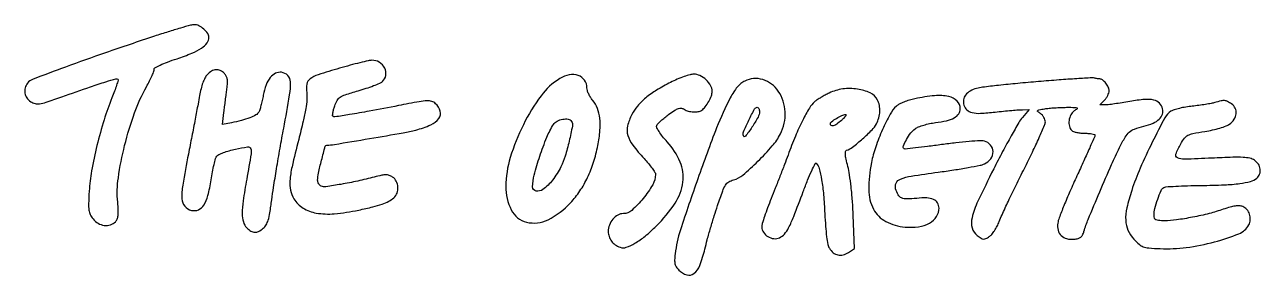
# Model space of a CAD drawing. Extents: x 22 to 545, y 19 to 125.
import ezdxf

# ---------------------------------------------------------------- set-up
doc = ezdxf.new("R2010")
doc.units = 0

msp = doc.modelspace()

# ---------------------------------------------------------------- linework, layer by layer
for points in [[(77, 120.097915, 0.003024), (56.263242, 113.088218, 0.005403), (39.313361, 107.038431, 0.002203), (25.328133, 101.80561, 0.140048), (23.25, 100.25598, 0.094503), (22.216746, 98.187846, 0.10998), (22.094378, 95.997426, 0.110736), (22.911873, 93.973324, 0.096885), (24.548053, 92.376557, 0.080945), (26.387997, 91.558194, 0.103602), (28.235606, 91.464817, 0.041516), (31.037915, 92.147486, 0.003838), (37.798053, 94.460094, -0.001243), (49.87158, 98.660512, -0.006956), (56.372701, 100.803432, -0.005234), (60.641646, 102.096087, -0.273789), (61.442529, 101.890804, -0.274403), (61.550629, 101.467053, -0.005987), (60.901201, 99.351315, -0.011943), (60.029358, 96.836209, -0.007566), (58.899395, 93.946048, 0.022602), (55.610259, 84.725011, 0.014753), (52.6191, 73.829459, 0.014845), (50.347215, 63.104145, 0.029669), (49.312072, 54.5, 0.006569), (49.059314, 49.157325, 0.043322), (49.199489, 46.487407, 0.079364), (49.770421, 44.624857, 0.054153), (50.95643, 42.75, 0.093589), (53.086386, 40.912104, 0.100723), (55.686266, 40.037469, 0.107449), (58.286015, 40.272929, 0.120832), (60.428886, 41.571743, 0.098566), (61.178882, 42.694549, 0.069327), (61.56162, 44.169011, 0.041259), (61.633126, 46.330489, 0.01058), (61.386368, 49.821743, -0.058875), (61.654832, 60.187691, -0.025206), (64.329057, 73.805586, -0.025179), (68.512683, 87.590512, -0.041248), (73.568376, 98.688652, 0.010656), (74.87731, 101.151, 0.014702), (75.938971, 103.418586, 0.011262), (76.714654, 105.327583, 0.147276), (76.768277, 106.081808, -0.336765), (77.057418, 106.715269, -0.014969), (79.351662, 107.860496, -0.018887), (82.4722, 109.162514, -0.009538), (86.493139, 110.577792, 0.017097), (92.794679, 112.903411, 0.050472), (96.865574, 115.067455, 0.081802), (99.199272, 117.25331, 0.165193), (100, 119.610784, 0.155096), (99.462342, 121.302397, 0.062145), (97.806442, 123.11733, 0.061195), (95.695152, 124.515166, 0.121692), (93.75, 124.950929, 0.061457), (92.265416, 124.734803, 0.003672), (87.901562, 123.505115, 0.005471), (82.71812, 121.941631, 0.004008)], [(155.256764, 106.518897, 0.007539), (146.202118, 103.74257, 0.081567), (142.811837, 101.997466, 0.191525), (141.452716, 99.801379, 0.078143), (141.382136, 96.228668, -0.054109), (141.463525, 93.333384, -0.022235), (140.975238, 89.430787, -0.015415), (139.892617, 84.083498, -0.005153), (137.989108, 76.335138, 0.005776), (135.175522, 64.820404, 0.036819), (134.250513, 58.88077, 0.074365), (134.521174, 54.881103, 0.083071), (135.959516, 51.298549, 0.117483), (139.857625, 47.369474, 0.095891), (145.406578, 45.253791, 0.067047), (153.052202, 44.954163, 0.027248), (163.37512, 46.505957, 0.007934), (169.409325, 47.852531, 0.025513), (173.355899, 49.014965, 0.038373), (176.131686, 50.235179, 0.061249), (178.24817, 51.724591, 0.121425), (179.601109, 53.729738, 0.10336), (179.973092, 56.260975, 0.104896), (179.300762, 58.698789, 0.128863), (177.723632, 60.445428, 0.054891), (176.266478, 61.186287, 0.089424), (174.905981, 61.437124, 0.055562), (173.127453, 61.245986, 0.010688), (169.973632, 60.476048, -0.01149), (162.974764, 58.779309, -0.011324), (155.871492, 57.39688, -0.007027), (149.535561, 56.403531, -0.127654), (147.518188, 56.631394, -0.099112), (146.937682, 56.998573, -0.066855), (146.445968, 57.611983, -0.063816), (146.113432, 58.367249, -0.071946), (146, 59.151473, -0.054666), (146.323134, 62.098188, -0.009143), (147.659142, 67.635944, -0.003355), (149.233844, 73.514516, -0.336459), (149.871573, 74.002587, 0.040009), (153.104658, 74.275102, 0.00096), (167.981048, 76.767307, 0.001583), (182.270435, 79.235964, 0.020301), (187.5742, 80.393263, 0.040112), (193.857511, 82.58493, 0.128175), (197.307358, 85.32231, 0.231007), (197.896851, 88.370465, 0.144038), (195.959412, 91.536732, 0.1031), (194.304739, 92.506434, 0.094603), (192.347407, 92.774227, 0.032529), (189.020955, 92.380853, 0.002525), (180.209412, 90.706347, -0.002034), (167.862616, 88.347433, -0.006358), (159.53174, 86.900259, -0.00299), (153.333114, 85.942501, -0.237499), (152.423797, 86.24287, -0.230393), (152.298646, 86.605271, -0.01589), (152.467417, 87.70598, -0.020064), (152.774975, 89.055676, -0.013568), (153.228315, 90.56765, -0.046786), (154.254469, 92.916142, -0.12369), (155.497695, 94.246444, -0.065274), (157.673769, 95.278156, -0.006662), (163.13782, 96.962631, 0.008793), (166.563348, 98.03467, 0.010881), (169.711858, 99.157804, 0.009349), (172.303091, 100.202119, 0.076007), (173.38782, 100.872445, 0.178996), (174.856494, 103.490037, 0.155466), (174.37978, 106.614752, 0.142687), (172.116833, 109.076637, 0.148342), (168.921259, 109.890839, 0.04471), (167.417655, 109.687507, 0.00454), (163.908544, 108.855302, 0.005652), (159.739316, 107.776339, 0.004476)], [(99.253452, 103.75, 0.070371), (98.311574, 102.400287, 0.029082), (97.420458, 100.353454, 0.02587), (96.639539, 97.835556, 0.019473), (96.034953, 95, -0.003609), (95.381357, 91.374195, -0.000758), (94.182573, 85.041274, -0.000794), (92.769034, 77.698637, -0.000752), (91.306411, 70.225613, 0.006298), (88.888482, 57.100941, 0.056394), (88.555683, 51.260463, 0.162138), (89.783538, 48.161393, 0.157838), (92.637369, 46.376167, 0.165119), (95.535199, 46.612513, 0.149096), (97.833738, 48.566987, 0.081495), (99.587798, 52.630706, 0.024294), (100.909677, 59.278967, -0.009834), (101.483945, 62.67823, -0.012593), (102.152441, 65.780964, -0.010515), (102.826444, 68.330783, -0.097372), (103.344334, 69.341335, -0.118594), (104.17732, 69.99721, -0.018078), (106.143336, 70.816309, -0.019373), (108.580864, 71.623719, -0.015701), (111.25, 72.304482, -0.018561), (116.374786, 73.243431, -0.353355), (117.681402, 72.468651, -0.132116), (117.88124, 70.338319, -0.002657), (115.984814, 59.580584, 0.008253), (114.475685, 50.421506, 0.0369), (114.078938, 44.998467, 0.067761), (114.563159, 41.461408, 0.129219), (116, 39, 0.055622), (117.769297, 37.585934, 0.134838), (119.356083, 37.103628, 0.128886), (121.013578, 37.490567, 0.048778), (123.014233, 38.810442, 0.092412), (124.220732, 40.225992, 0.058566), (125.076443, 42.224589, 0.032638), (125.784091, 45.355429, 0.007064), (126.574625, 50.849423, -0.007069), (127.332585, 56.11664, -0.002234), (128.610577, 63.959712, -0.00223), (130.114064, 72.694609, -0.002476), (131.64546, 81.116714, 0.004329), (134.162018, 95.254367, 0.051453), (134.521132, 100.798379, 0.182661), (133.389123, 103.4798, 0.174306), (130.741658, 104.807495, 0.143993), (128.187456, 104.378717, 0.11183), (125.976875, 102.609039, 0.080663), (124.220213, 99.483297, 0.040456), (123.007792, 95.105293, -0.00824), (122.536897, 92.8493, -0.009379), (122.010074, 90.70593, -0.00867), (121.498159, 88.906135, -0.050795), (121.119365, 88, -0.142787), (119.916011, 86.786287, -0.032976), (117.2838, 85.546777, -0.029158), (113.748761, 84.391483, -0.018033), (109.483342, 83.430897), (105.688127, 82.718911), (106.344064, 87.859455, -0.000046), (106.639976, 90.176807, -0.000028), (106.988556, 92.903371, -0.000028), (107.333454, 95.598701, -0.000051), (107.616977, 97.811594, 0.017652), (107.847208, 100.300773, 0.05513), (107.757854, 101.978198, 0.0797), (107.339448, 103.230583, 0.076123), (106.545549, 104.311594, 0.084483), (104.78462, 105.560336, 0.132042), (102.969107, 105.901411, 0.121452), (101.117886, 105.290848, 0.065271)], [(248.460728, 102.139112, 0.098128), (240.565842, 94.883341, 0.042117), (233.0783, 82.608762, 0.041794), (227.551781, 68.772936, 0.071346), (225.646273, 56.5, 0.121197), (227.973642, 46.543751, 0.21673), (234.419148, 41.404837, 0.181218), (243.547012, 42.434406, 0.087853), (253.06206, 49.609722, 0.039942), (257.012932, 54.600944, 0.036131), (260.269718, 60.322125, 0.03434), (262.808489, 66.741303, 0.029026), (264.61469, 73.817034, 0.026337), (265.506864, 80.183425, 0.050074), (265.437128, 85.350556, 0.062896), (264.418154, 89.529145, 0.083869), (262.43944, 92.889602, -0.03653), (261.50579, 94.179644, -0.031417), (260.716585, 95.656979, -0.032666), (260.171414, 97.094372, -0.074439), (260, 98.239368, 0.153398), (258.987408, 101.462232, 0.160365), (256.328886, 103.457889, 0.130205), (252.521398, 103.713187, 0.089137)], [(295.384357, 100.539836, 0.021104), (289.471588, 97.248472, 0.035434), (284.850782, 93.942815, 0.04225), (281.381747, 90.536568, 0.059655), (278.970978, 86.943112, 0.06043), (277.202771, 82.114559, 0.125859), (277.282702, 78.13495, 0.095387), (279.346217, 73.977145, 0.025487), (284.137598, 68.309861, -0.013306), (285.999816, 66.212984, -0.017683), (287.571669, 64.205239, -0.015087), (288.751327, 62.47608, -0.143095), (289, 61.62496, -0.133519), (287.80543, 57.231302, -0.038678), (283.754317, 51.413443, -0.037171), (278.967576, 46.375959, -0.186262), (275.402113, 45, 0.129085), (273.09149, 44.393359, 0.088458), (270.989611, 42.65876, 0.083145), (269.512585, 40.186166, 0.093412), (269, 37.466426, 0.078613), (269.345237, 35.284192, 0.083684), (270.345477, 33.366586, 0.080511), (271.957806, 31.826896, 0.065991), (274.084572, 30.746865, 0.171348), (276.639429, 30.750191, 0.048051), (280.311049, 32.464077, 0.0391), (284.638851, 35.494789, 0.022893), (289.335797, 39.739442, 0.051266), (297.307097, 49.442722, 0.114467), (300.627872, 58.337009, 0.134351), (299.448985, 66.843288, 0.08411), (293.968552, 75.344031, -0.01509), (291.955748, 77.684417, -0.028085), (290.494224, 79.714594, -0.031033), (289.585724, 81.355079, -0.205344), (289.550323, 82.270545, -0.098942), (290.031474, 83.031805, -0.015754), (291.293582, 84.276368, -0.016924), (292.897712, 85.663688, -0.014102), (294.690771, 87.029617, -0.012792), (297.208671, 88.741944, -0.063077), (298.754461, 89.48037, -0.116294), (299.948946, 89.585894, -0.104077), (301.11931, 89.157562, 0.074751), (302.878043, 88.395205, 0.051825), (305.022211, 88.057448, 0.053379), (307.080463, 88.168649, 0.112053), (308.557964, 88.765313, 0.076493), (310.082855, 90.21369, 0.037946), (311.55413, 92.446731, 0.037927), (312.653853, 94.838872, 0.089007), (313, 96.767961, 0.132228), (312.343607, 99.206614, 0.074787), (310.417715, 101.611927, 0.073299), (307.816741, 103.391377, 0.113906), (305.179811, 104, 0.068955), (303.623185, 103.784299, 0.016045), (301.101569, 102.983577, 0.016255), (298.233565, 101.86436, 0.015292)], [(326.741009, 101.114743, 0.060195), (325.164979, 100.071638, 0.038683), (323.607978, 98.524446, 0.033608), (322.094309, 96.508486, 0.023193), (320.649632, 94.045478, 0.029007), (314.877141, 81.328026, 0.007118), (306.912968, 59.768973, 0.005895), (299.53545, 38.07744, 0.049581), (297.313107, 27.995889, 0.018676), (297.103291, 25.396331, 0.066789), (297.25315, 23.739264, 0.089247), (297.803465, 22.443407, 0.051491), (298.875459, 21.124541, 0.120331), (302.282811, 19.054705, 0.251282), (305.245148, 19.612119, 0.133514), (307.773793, 23.102348, 0.032073), (309.887798, 30, -0.008448), (310.901475, 33.96715, -0.004282), (312.304417, 38.927657, -0.004251), (313.840372, 44.024669, -0.006328), (315.278625, 48.455854, -0.005394), (317.43946, 54.617503, -0.052175), (318.64915, 57.106907, -0.117666), (319.981264, 58.424592, -0.073167), (322.015936, 59.283935, 0.112653), (325.942333, 61.31764, 0.018147), (332.356526, 67.15747, 0.020754), (338.441128, 73.630952, 0.060569), (341.856298, 78.710162, 0.129047), (343.880853, 88.0131, 0.138658), (340.979292, 96.829307, 0.168968), (334.445504, 101.719559, 0.195474)], [(451.139207, 100.886076, 0.002945), (442.292638, 100.094283, 0.003843), (434.209438, 99.260052, 0.002864), (427.451025, 98.470788, 0.035277), (424.906213, 97.974746, 0.063009), (422.165236, 96.851628, 0.100454), (420.259486, 95.197041, 0.120777), (419.365773, 93.169691, 0.121123), (419.512325, 90.961166, 0.129964), (420.824291, 88.895322, 0.131793), (422.979285, 87.76125, 0.069092), (426.551404, 87.459091, 0.015126), (432.712354, 87.976759, -0.003233), (436.285969, 88.362808, -0.003543), (439.756872, 88.690244, -0.003313), (442.728533, 88.929526, -0.017714), (444.353592, 88.991795), (447.207184, 89), (444.353592, 85.729773, 0.046932), (442.770543, 83.529466, 0.004827), (439.585699, 77.969895, 0.005982), (435.926589, 71.249669, 0.004745), (432.129638, 63.905404, 0.006935), (425.447833, 50.205927, 0.049664), (422.989815, 43.27217, 0.125724), (423.027323, 38.962257, 0.167521), (425.19276, 35.733693, 0.020415), (426.84396, 34.586472, 0.118887), (427.838882, 34.24599, 0.138077), (428.805669, 34.423269, 0.031077), (430.273302, 35.259505, 0.075106), (431.316013, 36.192589, 0.027664), (432.491189, 37.785614, 0.026675), (433.602171, 39.695158, 0.028933), (434.4705, 41.66202, -0.018675), (435.658917, 44.510607, -0.002646), (438.351037, 50.260649, -0.003011), (441.615064, 57.031653, -0.002561), (445.139958, 64.140191, 0.004345), (448.534731, 71.048159, 0.006326), (451.397363, 77.201675, 0.003382), (453.710096, 82.436545, 0.10267), (454, 83.833487, 0.082787), (453.851598, 84.723632, 0.049586), (453.403985, 85.700957, 0.048006), (452.747276, 86.61211, 0.059904), (451.971013, 87.30775, -0.021842), (450.806462, 88.201693, -0.416936), (450.772331, 88.615024, -0.170576), (451.307821, 88.925366, -0.00589), (453.721013, 89.353448, -0.016561), (455.553787, 89.594303, -0.00724), (457.997471, 89.797763, -0.007155), (460.600772, 89.939205, -0.00949), (462.972506, 89.988994, -0.003352), (466.52333, 89.972332, -0.108559), (467.358943, 89.778734, -0.537396), (467.414792, 89.384216, -0.028554), (466.222506, 88.443296, 0.121894), (464.774011, 86.78239, 0.088024), (464.047174, 84.424417, 0.090171), (464.183385, 82.013846, 0.138143), (465.2, 80.2, 0.113847), (465.941677, 79.736368, 0.029295), (467.310625, 79.3525, 0.028275), (468.965859, 79.088298, 0.025442), (470.7, 79, -0.016737), (472.348359, 78.944806, -0.027296), (473.736875, 78.775237, -0.026041), (474.774609, 78.534261, -0.334321), (475, 78.234849, -0.103823), (474.880612, 77.666088, -0.000646), (472.759099, 72.852235, -0.002606), (470.295574, 67.359426, -0.001654), (467.371402, 60.985523, 0.005304), (464.41556, 54.4165, 0.006823), (461.845559, 48.313627, 0.005342), (459.822203, 43.161908, 0.05762), (459.272523, 40.995145, 0.091446), (459.420859, 37.973576, 0.140321), (460.69234, 35.70186, 0.136316), (463.006412, 34.405179, 0.084153), (466.138405, 34.179665, 0.03711), (467.887967, 34.48038, 0.106111), (468.990346, 35.020842, 0.111256), (469.743927, 35.949055, 0.043075), (470.35305, 37.5, -0.025588), (472.141229, 42.56632, -0.002683), (476.993049, 54.176529, -0.003437), (482.001757, 65.76153, -0.012886), (485.382228, 72.928691, -0.014748), (487.80031, 77.397508, -0.08079), (489.534779, 79.513188, -0.095329), (491.721048, 80.802324, -0.024645), (495.655337, 81.991004, 0.038021), (499.615148, 83.30385, 0.087901), (502.241481, 84.992784, 0.128258), (503.543563, 87.029459, 0.140822), (503.622824, 89.366651, 0.133288), (502.27322, 91.774229, 0.144687), (499.930484, 93.076935, 0.079171), (496.0797, 93.31635, 0.019573), (489.789531, 92.461587, -0.004207), (486.4508, 91.902933, -0.004926), (483.274112, 91.43087, -0.004368), (480.58334, 91.082003, -0.029906), (479.25, 91.001367), (477, 91), (479, 93, 0.042427), (479.765379, 93.907595, 0.03624), (480.4125, 94.979018, 0.037832), (480.857776, 96.046253, 0.08008), (481, 96.928571, 0.111445), (480.649778, 98.480335, 0.055714), (479.583398, 100.199288, 0.056496), (478.228923, 101.56999, 0.171266), (477.010359, 102, -0.030901), (476.593434, 102.025792, -0.011988), (476.021105, 102.110851, -0.011815), (475.403743, 102.232878, -0.014337), (474.831787, 102.377365, 0.083859), (473.808472, 102.48913, 0.00108), (467.32273, 102.094962, 0.003103), (459.805467, 101.574951, 0.002026)], [(362.5, 96.044387, 0.013715), (360.810872, 95.179434, 0.011039), (359.04297, 94.160705, 0.011197), (357.450931, 93.146462, 0.027879), (356.348409, 92.316349, 0.083339), (354.128588, 89.698954, 0.018353), (351.292318, 84.51209, 0.01717), (348.211741, 77.783671, 0.011079), (345.088609, 69.799466, -0.003095), (343.5862, 65.770106, -0.001647), (341.679516, 60.800979, -0.001639), (339.69791, 55.736368, -0.002549), (337.952837, 51.384089, 0.007635), (336.439173, 47.494895, 0.009584), (335.161146, 43.843957, 0.007992), (334.201414, 40.758597, 0.071519), (334, 39.357676, 0.147044), (334.679887, 37.095806, 0.110894), (336.560719, 35.28685, 0.108544), (339.071404, 34.430261, 0.135846), (341.492864, 34.814795, 0.10796), (343.567438, 36.367848, 0.059598), (345.348161, 39.004298, 0.025956), (347.503882, 43.791819, 0.003344), (351.513356, 54.300276, -0.0068), (353.40336, 59.152832, -0.011936), (355.116004, 63.10539, -0.006285), (356.608581, 66.232546, -0.522474), (357.056793, 66.300276, -0.126308), (358.288572, 64.080248, -0.022057), (359.300002, 59.361925, -0.019952), (360.110612, 53.021665, -0.010143), (360.648693, 45, 0.007439), (360.981474, 39.601913, 0.013768), (361.437367, 35.233304, 0.01413), (361.975057, 31.896648, 0.092751), (362.58975, 30.325843, 0.082983), (364.232867, 28.465835, 0.116504), (366.220414, 27.506515, 0.116701), (368.424575, 27.538763, 0.083458), (370.691483, 28.533507), (373.285039, 30.232871), (372.699253, 44.366435, 0.008322), (372.346956, 50.426666, 0.008943), (371.798953, 56.327936, 0.009321), (371.132236, 61.462664, 0.02739), (370.415531, 64.952933, -0.00932), (369.657381, 68.069154, -0.035703), (369.361813, 70.042986, -0.064569), (369.425012, 71.264389, -0.273636), (369.88582, 71.795273, 0.08611), (372.437263, 73.16783, 0.01497), (376.654488, 76.686072, 0.015497), (380.656999, 80.461503, 0.076736), (382.476904, 82.955337, 0.051557), (383.501201, 85.563458, 0.055654), (383.936303, 88.259422, 0.05921), (383.757692, 90.826581, 0.076059), (382.970356, 93.055391, 0.158437), (379.842409, 96.059095, 0.076621), (374.478436, 97.706235, 0.069289), (368.233393, 97.747667, 0.078689)], [(398.786723, 93.604413, 0.021324), (396.447146, 92.996158, 0.020638), (394.141756, 92.185148, 0.021069), (392.176139, 91.30342, 0.068046), (390.996969, 90.497257, 0.083779), (388.26797, 87.038934, 0.020931), (385.068233, 80.565098, 0.02203), (382.205121, 73.251383, 0.0321), (380.393016, 66.571468, 0.050339), (379.242853, 55.123112, 0.12096), (381.265286, 46.902035, 0.152717), (386.446478, 41.717326, 0.09837), (394.660639, 39.297056, 0.057934), (400.367599, 39.441527, 0.093101), (404.963914, 40.999033, 0.119713), (407.920385, 43.757005, 0.146492), (409, 47.36283, 0.140355), (408.374834, 49.54605, 0.151762), (406.702791, 50.988446, 0.09561), (403.812693, 51.634509, 0.034006), (399.564829, 51.47004, -0.020912), (395.370934, 51.197614, -0.11232), (393.142662, 51.650825, -0.159634), (391.734923, 52.938683, -0.055554), (390.645217, 55.5, -0.188978), (390.847963, 57.958083, -0.187702), (392.667543, 59.632467, -0.05434), (397.268182, 60.877087, -0.005347), (408.63926, 62.536851, 0.00471), (415.29614, 63.499849, 0.006196), (421.349324, 64.510752, 0.00461), (426.389161, 65.464798, 0.057909), (428.230778, 66.058772, 0.128475), (430.890748, 68.224049, 0.160596), (431.867287, 71.235879, 0.177003), (430.832061, 74.025801, 0.155786), (428.18335, 75.671758, 0.076153), (426.420443, 75.839593, 0.00613), (421.754923, 75.515498, 0.008159), (416.173914, 74.967185, 0.006174), (410.067453, 74.189962, -0.003065), (404.118657, 73.395182, -0.004922), (399.035425, 72.798524, -0.001214), (394.605375, 72.333579, -0.225599), (394.182851, 72.483816, -0.300866), (393.939049, 73.681017, -0.031371), (395.239904, 76.399432, -0.036507), (397.043252, 79.139769, -0.074389), (398.89353, 80.924187, -0.060871), (400.31064, 81.693184, -0.021182), (402.509673, 82.454366, -0.020676), (405.025861, 83.095598, -0.022644), (407.511462, 83.504131, 0.027392), (412.229843, 84.325694, 0.070775), (415.446486, 85.567669, 0.11079), (417.320866, 87.246663, 0.156164), (418, 89.368065, 0.201138), (416.63501, 92.623962, 0.140876), (413.094838, 94.543873, 0.078565), (407.141983, 94.902725, 0.028786)], [(333, 88.171445, -0.127753), (332.385513, 85.805714, -0.01888), (329.799305, 81.549524, -0.017936), (327.079978, 77.737538, -0.600904), (326.205027, 77.884918, -0.183472), (326.278643, 79.672558, -0.011756), (328.483869, 84.511861, -0.009765), (330.925591, 89.311374, -0.276933), (332.073549, 90, -0.189019), (332.427304, 89.861312, -0.088877), (332.727855, 89.462862, -0.068693), (332.93169, 88.87122, -0.048693)], [(525.707035, 91.98904, -0.026317), (524.198943, 91.621236, -0.007032), (521.764312, 91.196969, -0.007108), (518.979681, 90.79247, -0.007282), (516.207035, 90.470873, 0.016488), (513.466991, 90.101819, 0.016903), (510.78005, 89.555303, 0.016901), (508.486797, 88.924914, 0.065424), (507.150581, 88.307685, 0.129757), (504.558781, 85.521886, 0.007755), (499.257267, 75.232293, 0.012705), (494.143223, 64.222314, 0.022163), (490.550599, 54.823683, 0.023656), (488.488007, 47.470864, 0.067115), (487.99897, 42.179238, 0.093157), (488.967579, 37.998204, 0.082282), (491.412734, 34.246692, 0.026605), (493.682347, 32.020328, 0.094167), (495.430427, 30.984796, 0.06676), (497.734213, 30.484849, 0.009107), (502.662734, 30.178083, 0.044103), (513.636049, 30.663408, 0.032253), (525.602732, 33.04974, 0.029396), (535.94723, 36.478866, 0.176945), (540.10198, 40.190552, 0.105738), (540.739692, 42.402408, 0.097158), (540.44725, 44.754491, 0.100617), (539.306337, 46.75658, 0.122851), (537.541686, 47.984151, 0.077078), (536.094389, 48.29183, 0.048122), (534.358888, 48.221417, 0.035421), (532.178952, 47.762404, 0.014912), (529.323573, 46.853524, -0.022114), (523.367452, 45.051694, -0.014282), (516.335296, 43.471915, -0.014277), (509.531404, 42.346892, -0.033842), (504.412032, 42, -0.013443), (501.837527, 42.069232, -0.110425), (500.714567, 42.384534, -0.206058), (500.173862, 43.06607, -0.06616), (500, 44.374273, -0.063396), (500.353271, 47.149279, -0.021408), (501.544555, 51.054859, -0.017001), (502.998738, 54.772429, -0.153784), (504.124826, 56.077147, -0.122834), (504.968102, 56.346463, -0.002836), (509.182439, 56.595457, -0.006147), (514.152379, 56.799572, -0.004108), (519.845382, 56.916503, 0.006984), (529.791088, 57.17803, 0.022551), (536.377768, 57.741588, 0.033383), (540.850739, 58.635222, 0.107611), (543.528349, 60.023527, 0.134244), (544.706915, 61.705566, 0.119995), (544.931788, 63.830346, 0.111431), (544.146891, 65.945361, 0.103734), (542.513852, 67.582881, 0.090193), (540.525418, 68.423906, 0.04257), (537.754318, 68.800725, 0.020914), (533.283402, 68.837573, 0.003313), (524.513852, 68.484788, -0.003659), (512.74003, 68.019319, -0.115303), (509.914219, 68.584488, -0.397587), (509.256715, 70.197986, -0.036125), (511.293119, 74.5, -0.032947), (512.883725, 76.926732, -0.11245), (514.318072, 78.136752, -0.071148), (516.470249, 78.885375, -0.008188), (521.526669, 79.786281, 0.015516), (524.762513, 80.411871, 0.016419), (527.892209, 81.227173, 0.016242), (530.533254, 82.102853, 0.068783), (532, 82.885178, 0.089731), (533.946103, 84.914472, 0.122565), (534.791264, 87.291765, 0.137845), (534.38298, 89.583612, 0.128075), (532.834586, 91.403307, 0.031773), (531.128675, 92.443321, 0.100831), (529.851725, 92.814634, 0.078887), (528.361771, 92.701999, 0.014736)], [(253.465846, 84.055262, -0.18817), (253.828354, 82.080892, -0.00993), (252.46495, 75.692487, -0.016455), (250.744854, 69.304445, -0.042148), (248.969138, 64.860971, -0.046657), (245.435089, 59.19483, -0.074746), (241.353473, 55.23177, -0.199589), (238.461347, 54.56238, -0.366231), (237, 56.289901, -0.06438), (237.651383, 61.327799, -0.016019), (240.026443, 69.310026, -0.016945), (242.988973, 77.298584, -0.043924), (245.804934, 82.75, -0.132837), (247.351073, 84.167647, -0.07745), (249.752269, 84.972318, -0.083743), (252.094327, 84.976211, -0.216225)], [(367.694236, 84.468399, -0.022923), (365.706633, 82.875248, -0.080295), (364.247409, 82.134751, -0.224361), (363.391909, 82.24839, -0.254629), (363, 82.968063, -0.238), (363.460102, 83.879911, -0.022246), (365.612112, 85.3261, -0.02719), (367.932101, 86.572051, -0.107927), (369.5, 86.928361, -0.511727), (369.64734, 86.72766, -0.080301), (369.382057, 86.209227, -0.037577), (368.703008, 85.416545, -0.016456)]]:
    msp.add_lwpolyline(points, format="xyb", close=True)

doc.saveas('drawing.dxf')
